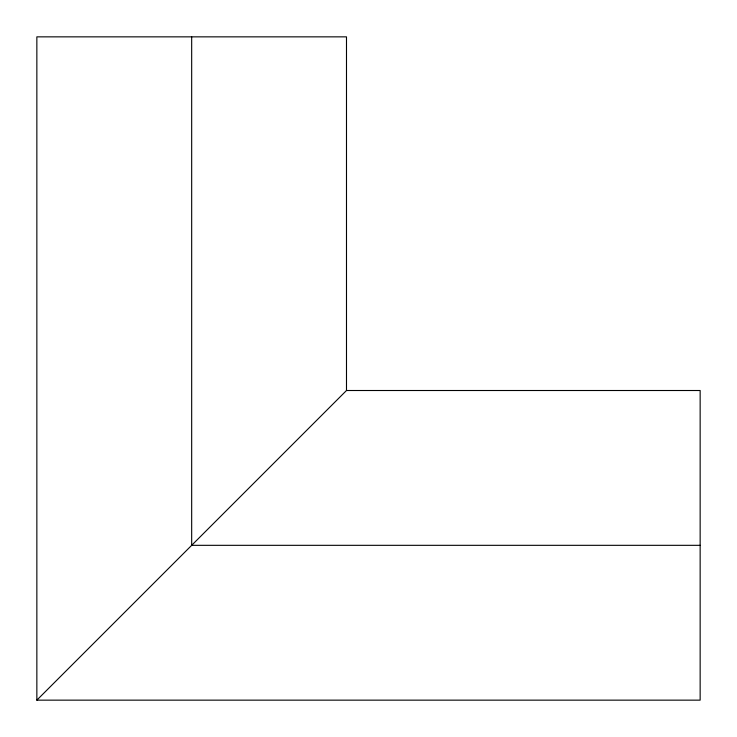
<?xml version="1.0" encoding="UTF-8"?>
<svg xmlns="http://www.w3.org/2000/svg" width="737" height="737" viewBox="0 0 737 737"><rect width="100%" height="100%" fill="white"/><g stroke="black" fill="none" stroke-linecap="round" stroke-linejoin="round"><path stroke-width="1.11" d="M36.85 700.15L346.491 390.509L700.15 390.509L700.15 700.15L36.85 700.15L36.85 36.85L346.491 36.85L346.491 390.509M700.15 545.325L191.675 545.325L191.675 36.85"/></g></svg>
